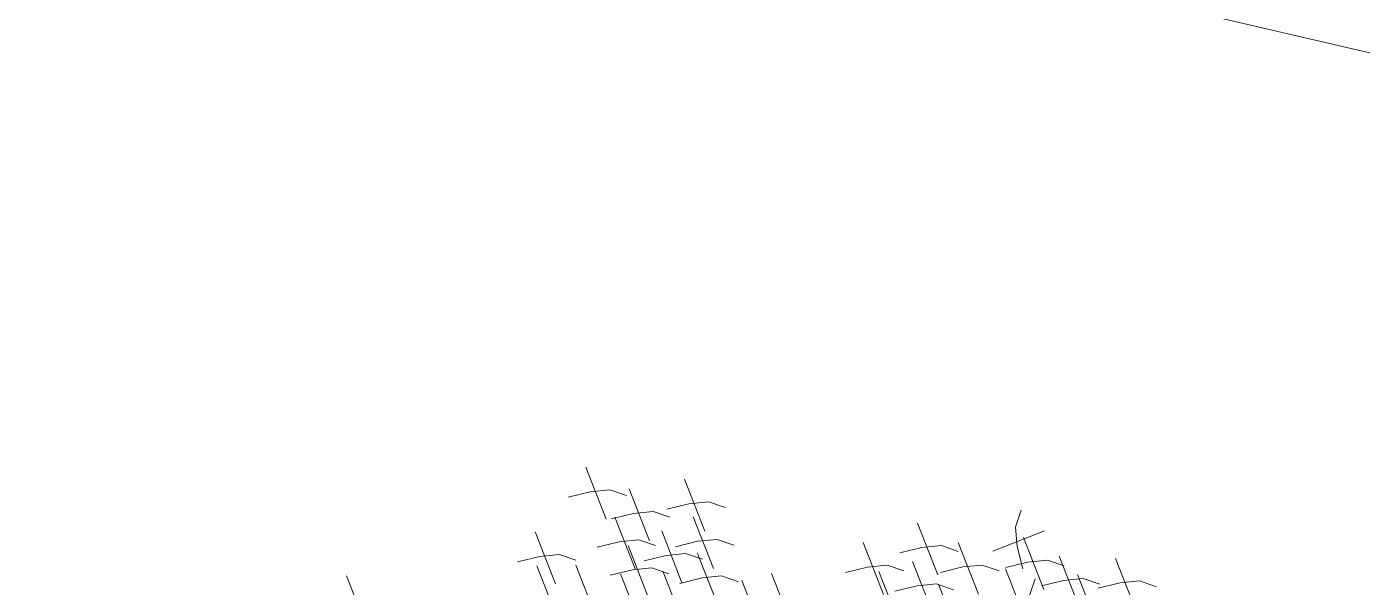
# Model space of a CAD drawing. Header units: millimetres. Extents: x 474016 to 477875, y 2288607 to 2292200.
# Drawn here: x 474113.99 to 474125.14, y 2289142.6 to 2289147.28 of the extents above; entities that cross this region are included whole.
import ezdxf

# ---------------------------------------------------------------- set-up
doc = ezdxf.new("R2010")
doc.units = ezdxf.units.MM
doc.header["$LTSCALE"] = 50
doc.layers.add('BANQUETA', color=251, linetype='Continuous', lineweight=5)
doc.layers.add('EXT', color=3, linetype='Continuous', lineweight=5)

# ---------------------------------------------------------------- blocks, each defined once
blk = doc.blocks.new('Plarbol-031')
for points in [[(0.1874, 2.608325), (0.40975, 2.455225)], [(0.197575, 2.439975), (0.2719, 2.521925), (0.34495, 2.5829), (0.428175, 2.60515)], [(-0.158175, 2.3142), (-0.240125, 2.388525), (-0.301075, 2.461575), (-0.3233, 2.5448)], [(-0.326475, 2.304025), (-0.173425, 2.526375)], [(-0.046375, 2.464125), (0.175975, 2.311025)], [(-0.239475, 2.44125), (-0.01715, 2.28815)], [(-0.229325, 2.2729), (-0.155, 2.35485), (-0.08195, 2.415825), (0.001275, 2.438075)], [(-0.0362, 2.295775), (0.038125, 2.377725), (0.111175, 2.4387), (0.1944, 2.46095)], [(0.07815, 2.43935), (0.300475, 2.28625)], [(0.0845, 2.07725), (0.00255, 2.151575), (-0.058425, 2.224625), (-0.080675, 2.30785)], [(-0.705725, 2.211275), (-0.4834, 2.0582)], [(-0.695575, 2.04295), (-0.62125, 2.1249), (-0.548175, 2.185875), (-0.464975, 2.2081)], [(-0.488475, 2.244325), (-0.266125, 2.091225)], [(-0.4783, 2.075975), (-0.403975, 2.157925), (-0.330925, 2.2189), (-0.247725, 2.24115)], [(-0.226775, 2.26655), (-0.00445, 2.11345)], [(-0.6206, 2.044225), (-0.398275, 1.891125)], [(-0.61045, 1.875875), (-0.536125, 1.957825), (-0.463075, 2.0188), (-0.37985, 2.04105)], [(-0.45545, 2.022625), (-0.233125, 1.869525)], [(-0.8709, 1.985125), (-0.64855, 1.83205)], [(-0.860725, 1.8168), (-0.7864, 1.89875), (-0.71335, 1.959725), (-0.630125, 1.98195)], [(-0.729875, 1.912075), (-0.507525, 1.758975)], [(-1.761525, 1.7539), (-1.539175, 1.6008)], [(-1.75135, 1.585575), (-1.677025, 1.6675), (-1.603975, 1.7285), (-1.52075, 1.750725)], [(-1.6243, 1.62685), (-1.401975, 1.47375)], [(-1.614125, 1.458525), (-1.5398, 1.54045), (-1.46675, 1.60145), (-1.38355, 1.623675)], [(-1.9578, 1.5646), (-1.735475, 1.4115)], [(-1.94765, 1.39625), (-1.873325, 1.4782), (-1.800275, 1.5392), (-1.71705, 1.561425)], [(-1.15485, 1.61225), (-0.932525, 1.45915)], [(-2.19095, 1.5341), (-1.9686, 1.381025)], [(-2.180775, 1.365775), (-2.10645, 1.447725), (-2.0334, 1.5087), (-1.950175, 1.530925)], [(-1.506775, 1.49155), (-1.28445, 1.33845)], [(-1.255225, 1.50235), (-1.032875, 1.34925)], [(-1.7126, 1.48455), (-1.490275, 1.331475)], [(-1.702425, 1.316225), (-1.6281, 1.398175), (-1.55505, 1.45915), (-1.47185, 1.481375)], [(-1.496625, 1.3232), (-1.4223, 1.40515), (-1.349225, 1.466125), (-1.266025, 1.488375)], [(-1.93875, 1.41215), (-1.7164, 1.25905)], [(-1.928575, 1.2438), (-1.85425, 1.32575), (-1.7812, 1.386725), (-1.698, 1.408975)], [(-1.808525, 1.33465), (-1.586175, 1.18155)], [(-1.79835, 1.1663), (-1.724025, 1.24825), (-1.650975, 1.309225), (-1.567775, 1.331475)], [(-1.59825, 1.3251), (-1.375925, 1.172025)], [(-1.761525, 1.2006), (-1.539175, 1.0475)], [(-2.21825, 1.13645), (-1.995925, 0.98335)], [(-2.2081, 0.9681), (-2.133775, 1.05005), (-2.060725, 1.111025), (-1.9775, 1.133275)], [(-1.9648, 1.11295), (-1.74245, 0.95985)], [(-2.11915, 1.00495), (-1.896825, 0.85185)], [(-2.85795, 0.4472), (-2.635625, 0.2941)]]:
    blk.add_lwpolyline(points)

msp = doc.modelspace()

# ---------------------------------------------------------------- linework, layer by layer
at = {"layer": 'BANQUETA'}
msp.add_lwpolyline([(474093.063, 2289154.547), (474214.801, 2289126.176, 0.414214), (474217.203, 2289127.67), (474228.324, 2289175.392, 0.414214), (474226.83, 2289177.793), (474105.093, 2289206.164)], format="xyb", dxfattribs=at)

# ---------------------------------------------------------------- block references
at = {"layer": 'EXT', "xscale": 1.71989999994179, "yscale": 1.71989999994179, "zscale": 1.71989999994179, "rotation": 325.9356466897348}
msp.add_blockref('Plarbol-031', (474120.297, 2289139.301), dxfattribs=at)

doc.saveas('drawing.dxf')
